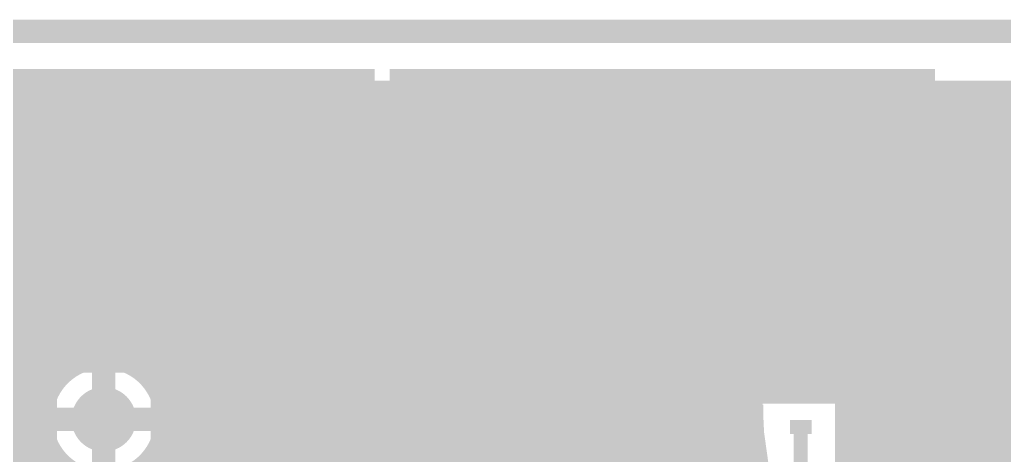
# Model space of a CAD drawing. Extents: x -7 to 100, y -42 to 30.
# Drawn here: x 84.05 to 94.75, y 25.39 to 30.13 of the extents above; entities that cross this region are included whole.
import ezdxf

# ---------------------------------------------------------------- set-up
doc = ezdxf.new("R2010")
doc.units = 0
doc.header["$MEASUREMENT"] = 0
doc.layers.get('0').update_dxf_attribs({"linetype": 'CONTINUOUS'})
for name, color, linetype in [('22-315-0_BOT', 7, 'CONTINUOUS'), ('22-315-0_DRD', 7, 'CONTINUOUS'), ('22-315-0_GND', 6, 'CONTINUOUS'), ('22-315-0_IN1', 4, 'CONTINUOUS'), ('22-315-0_SMT', 5, 'CONTINUOUS'), ('22-315-0_SPT', 14, 'CONTINUOUS'), ('22-315-0_SST', 12, 'CONTINUOUS'), ('22-315-0_TOP', 11, 'CONTINUOUS'), ('THRUHOLE_NPT', 8, 'CONTINUOUS'), ('THRUHOLE_TAP', 15, 'CONTINUOUS')]:
    doc.layers.add(name, color=color, linetype=linetype)

# ---------------------------------------------------------------- blocks, each defined once
blk = doc.blocks.new('ROUND_17')
at = {"const_width": 1.75006}
blk.add_lwpolyline([(-0.87503, 0, 1), (0.87503, 0, 1)], format="xyb", close=True, dxfattribs=at)
blk = doc.blocks.new('ROUND_56')
at = {"const_width": 0.35052}
blk.add_lwpolyline([(-0.17526, 0, 1), (0.17526, 0, 1)], format="xyb", close=True, dxfattribs=at)
blk = doc.blocks.new('ROUND_65')
at = {"const_width": 0.35052}
blk.add_lwpolyline([(-0.17526, 0, 1), (0.17526, 0, 1)], format="xyb", close=True, dxfattribs=at)
blk = doc.blocks.new('ROUND_66')
at = {"const_width": 2.00025}
blk.add_lwpolyline([(-1.000124, 0, 1), (1.000124, 0, 1)], format="xyb", close=True, dxfattribs=at)
blk = doc.blocks.new('RECTANGLE_18')
blk.add_solid([(1.14935, 1.5494), (1.14935, -1.5494), (-1.14935, 1.5494), (-1.14935, -1.5494)])
blk = doc.blocks.new('ROUND_83')
at = {"const_width": 0.10033}
blk.add_lwpolyline([(-0.050164, 0, 1), (0.050164, 0, 1)], format="xyb", close=True, dxfattribs=at)

msp = doc.modelspace()

# ---------------------------------------------------------------- linework, layer by layer
at = {"layer": '22-315-0_BOT'}
for points, const_width in [([(87.9094, 29.464), (67.07124, 29.464)], 0.254), ([(84.0994, 29.464), (84.0994, 26.9494)], 0.254), ([(84.328, 29.464), (84.328, 26.9494)], 0.254), ([(84.5566, 29.464), (84.5566, 26.9494)], 0.254), ([(84.7852, 29.464), (84.7852, 26.9494)], 0.254), ([(85.0138, 29.464), (85.0138, 26.9494)], 0.254), ([(85.2424, 29.464), (85.2424, 26.9494)], 0.254), ([(85.471, 29.464), (85.471, 26.8605)], 0.254), ([(85.6996, 29.464), (85.6996, 26.63444)], 0.254), ([(85.9282, 29.464), (85.9282, 26.40584)], 0.254), ([(86.1568, 29.464), (86.1568, 26.17724)], 0.254), ([(86.3854, 29.464), (86.3854, 25.94864)], 0.254), ([(86.614, 29.464), (86.614, 25.72004)], 0.254), ([(86.8426, 29.464), (86.8426, 25.6794)], 0.254), ([(87.0712, 29.464), (87.0712, 25.6794)], 0.254), ([(87.2998, 29.464), (87.2998, 25.6794)], 0.254), ([(87.5284, 29.464), (87.5284, 25.6794)], 0.254), ([(87.757, 29.464), (87.757, 25.6794)], 0.254), ([(87.9094, 29.464), (87.9094, 27.72918)], 0.254), ([(91.12758, 29.464), (91.12758, 27.72918)], 0.254), ([(94.00032, 29.464), (91.12758, 29.464)], 0.254), ([(91.186, 29.464), (91.186, 23.56104)], 0.254), ([(91.4146, 29.464), (91.4146, 23.33244)], 0.254), ([(91.6432, 29.464), (91.6432, 23.10384)], 0.254), ([(91.8718, 29.464), (91.8718, 22.87524)], 0.254), ([(92.1004, 29.464), (92.1004, 26.89098)], 0.254), ([(92.329, 29.464), (92.329, 27.58948)], 0.254), ([(92.5576, 29.464), (92.5576, 28.03652)], 0.254), ([(92.7862, 29.464), (92.7862, 28.38196)], 0.254), ([(93.0148, 29.464), (93.0148, 28.66136)], 0.254), ([(93.2434, 29.464), (93.2434, 28.89758)], 0.254), ([(93.472, 29.464), (93.472, 29.09824)], 0.254), ([(93.7006, 29.464), (93.7006, 29.2735)], 0.254), ([(93.9292, 29.464), (93.9292, 29.42082)], 0.254), ([(87.9094, 29.4132), (67.16522, 29.4132)], 0.254), ([(93.91396, 29.4132), (91.12758, 29.4132)], 0.254), ([(87.9094, 29.1846), (67.40144, 29.1846)], 0.254), ([(93.57868, 29.1846), (91.12758, 29.1846)], 0.254), ([(88.89238, 28.956), (88.9508, 29.12618), (89.3064, 29.12618), (89.36482, 28.956), (89.36482, 28.78582), (89.3064, 28.61818), (88.9508, 28.61818), (88.89238, 28.448), (88.89238, 28.27782), (88.9508, 28.11018), (89.3064, 28.11018), (89.36482, 28.27782)], 0.1524), ([(90.33002, 28.11018), (90.74658, 28.11018), (90.74658, 29.12618)], 0.1524), ([(87.9094, 28.956), (80.20304, 28.956)], 0.254), ([(93.30436, 28.956), (91.12758, 28.956)], 0.254), ([(69.85, 26.67), (71.882, 28.702), (79.883, 28.702), (82.042, 26.543), (85.217, 26.543), (86.487, 25.273), (88.9, 25.273), (93.472, 20.701), (93.472, 8.128), (91.059, 5.715), (89.408, 5.715), (88.519, 6.604), (88.519, 6.858)], 0.2032), ([(87.9094, 28.7274), (80.43164, 28.7274)], 0.254), ([(93.07322, 28.7274), (91.12758, 28.7274)], 0.254), ([(87.9094, 28.4988), (80.66024, 28.4988)], 0.254), ([(92.8751, 28.4988), (91.12758, 28.4988)], 0.254), ([(87.9094, 28.2702), (80.88884, 28.2702)], 0.254), ([(92.70492, 28.2702), (91.12758, 28.2702)], 0.254), ([(88.40978, 28.11018), (88.2904, 28.11018), (88.2904, 28.27782), (88.40978, 28.27782), (88.40978, 28.11018)], 0.1524), ([(89.84742, 28.11018), (89.73058, 28.11018), (89.73058, 28.27782), (89.84742, 28.27782), (89.84742, 28.11018)], 0.1524), ([(87.9094, 28.0416), (81.11744, 28.0416)], 0.254), ([(92.56014, 28.0416), (91.12758, 28.0416)], 0.254), ([(84.963, 25.781), (82.042, 25.781), (79.883, 27.94), (73.66, 27.94)], 0.2032), ([(87.9094, 27.813), (81.34604, 27.813)], 0.254), ([(91.12758, 27.72918), (87.9094, 27.72918)], 0.254), ([(87.9856, 27.72918), (87.9856, 25.6794)], 0.254), ([(88.2142, 27.72918), (88.2142, 25.6794)], 0.254), ([(88.4428, 27.72918), (88.4428, 25.6794)], 0.254), ([(88.6714, 27.72918), (88.6714, 25.6794)], 0.254), ([(88.9, 27.72918), (88.9, 25.6794)], 0.254), ([(89.1286, 27.72918), (89.1286, 25.60828)], 0.254), ([(89.3572, 27.72918), (89.3572, 25.38984)], 0.254), ([(89.5858, 27.72918), (89.5858, 25.16124)], 0.254), ([(89.8144, 27.72918), (89.8144, 24.93264)], 0.254), ([(90.043, 27.72918), (90.043, 24.70404)], 0.254), ([(90.2716, 27.72918), (90.2716, 24.47544)], 0.254), ([(90.5002, 27.72918), (90.5002, 24.24684)], 0.254), ([(90.7288, 27.72918), (90.7288, 24.01824)], 0.254), ([(90.9574, 27.72918), (90.9574, 23.78964)], 0.254), ([(92.43314, 27.813), (91.12758, 27.813)], 0.254), ([(92.32646, 27.5844), (81.57464, 27.5844)], 0.254), ([(92.23502, 27.3558), (81.80324, 27.3558)], 0.254), ([(92.16136, 27.1272), (82.03184, 27.1272)], 0.254), ([(85.217, 26.9494), (82.20964, 26.9494)], 0.254), ([(92.1004, 26.8986), (85.41258, 26.8986)], 0.254), ([(85.5091, 26.82494), (86.65464, 25.6794)], 0.254), ([(92.05468, 26.67), (85.66404, 26.67)], 0.254), ([(92.0242, 26.4414), (85.89264, 26.4414)], 0.254), ([(92.00388, 26.2128), (86.12124, 26.2128)], 0.254), ([(91.9988, 25.9842), (86.34984, 25.9842)], 0.254), ([(92.00642, 25.7556), (86.57844, 25.7556)], 0.254), ([(88.9, 25.6794), (86.65464, 25.6794)], 0.254), ([(89.1921, 25.55494), (93.75902, 20.98802)], 0.254), ([(92.02674, 25.527), (89.22004, 25.527)], 0.254), ([(92.0623, 25.2984), (89.44864, 25.2984)], 0.254)]:
    msp.add_lwpolyline(points, dxfattribs=dict(at, const_width=const_width))
at = {"layer": '22-315-0_BOT', "const_width": 0.254}
for points in [[(94.00032, 29.464, 0.2680237), (91.9988, 25.99944)], [(85.50402, 26.83002, 0.1989124), (85.217, 26.94891)], [(91.9988, 25.99944, 0.4142136), (95.9993, 21.99894)], [(89.18702, 25.56002, 0.1989124), (88.9, 25.67891)]]:
    msp.add_lwpolyline(points, format="xyb", dxfattribs=at)
at = {"layer": '22-315-0_DRD', "const_width": 0.254}
for points in [[(0, 0), (-7.00024, 0), (-7.00024, 29.99994), (99.9998, 29.99994), (99.9998, 0), (0, 0)], [(84.328, 26.416), (84.328, 25.146)], [(85.598, 26.416), (84.328, 26.416)], [(84.963, 26.416), (84.963, 25.146)], [(85.598, 25.146), (85.598, 26.416)], [(85.598, 25.781), (84.328, 25.781)]]:
    msp.add_lwpolyline(points, dxfattribs=at)
at = {"layer": '22-315-0_GND'}
for points, const_width in [([(0, 0), (-7.00024, 0), (-7.00024, 29.99994), (99.9998, 29.99994), (99.9998, 0), (0, 0)], 0.254), ([(92.0496, 27.09418), (92.0496, 26.07818), (91.93022, 26.24582), (91.694, 26.924), (91.57462, 27.09418), (91.57462, 26.07818)], 0.1524), ([(90.97518, 26.58618), (91.2114, 26.58618), (91.2114, 26.24582), (91.15298, 26.07818), (90.79738, 26.07818), (90.73642, 26.24582), (90.73642, 26.924), (90.79738, 27.09418), (91.15298, 27.09418), (91.2114, 26.924)], 0.1524), ([(92.41282, 26.07818), (92.76842, 26.07818), (92.8878, 26.416), (92.8878, 26.75382), (92.76842, 27.09418), (92.41282, 27.09418)], 0.1524), ([(92.47378, 26.07818), (92.47378, 27.09418)], 0.1524)]:
    msp.add_lwpolyline(points, dxfattribs=dict(at, const_width=const_width))
at = {"layer": '22-315-0_IN1'}
for points, const_width in [([(99.441, 29.337), (29.1338, 29.337)], 0.254), ([(83.947, 29.337), (83.947, 21.5773)], 0.254), ([(84.1756, 29.337), (84.1756, 21.87956)], 0.254), ([(84.4042, 29.337), (84.4042, 26.16708)], 0.254), ([(84.6328, 29.337), (84.6328, 26.37536)], 0.254), ([(84.8614, 29.337), (84.8614, 26.45156)], 0.254), ([(85.09, 29.337), (85.09, 26.44902)], 0.254), ([(85.3186, 29.337), (85.3186, 26.36012)], 0.254), ([(85.5472, 29.337), (85.5472, 26.12898)], 0.254), ([(85.7758, 29.337), (85.7758, 18.05432)], 0.254), ([(86.0044, 29.337), (86.0044, 17.94256)], 0.254), ([(86.233, 29.337), (86.233, 17.6403)], 0.254), ([(86.4616, 29.337), (86.4616, 17.82064)], 0.254), ([(86.6902, 29.337), (86.6902, 18.00606)], 0.254), ([(86.9188, 29.337), (86.9188, 18.07464)], 0.254), ([(87.1474, 29.337), (87.1474, 18.06194)], 0.254), ([(87.376, 29.337), (87.376, 17.96288)], 0.254), ([(87.6046, 29.337), (87.6046, 17.69872)], 0.254), ([(87.8332, 29.337), (87.8332, 17.78508)], 0.254), ([(88.0618, 29.337), (88.0618, 17.99336)], 0.254), ([(88.2904, 29.337), (88.2904, 18.06956)], 0.254), ([(88.519, 29.337), (88.519, 18.06702)], 0.254), ([(88.7476, 29.337), (88.7476, 17.97812)], 0.254), ([(88.9762, 29.337), (88.9762, 17.74698)], 0.254), ([(89.2048, 29.337), (89.2048, 0.508)], 0.254), ([(89.4334, 29.337), (89.4334, 17.87652)], 0.254), ([(89.662, 29.337), (89.662, 18.02892)], 0.254), ([(89.8906, 29.337), (89.8906, 18.07718)], 0.254), ([(90.1192, 29.337), (90.1192, 18.0467)], 0.254), ([(90.3478, 29.337), (90.3478, 17.92478)], 0.254), ([(90.5764, 29.337), (90.5764, 26.07818)], 0.254), ([(90.805, 29.337), (90.805, 26.07818)], 0.254), ([(91.0336, 29.337), (91.0336, 26.07818)], 0.254), ([(91.2622, 29.337), (91.2622, 26.07818)], 0.254), ([(91.4908, 29.337), (91.4908, 26.07818)], 0.254), ([(91.7194, 29.337), (91.7194, 26.07818)], 0.254), ([(91.948, 29.337), (91.948, 26.07818)], 0.254), ([(92.1766, 29.337), (92.1766, 26.07818)], 0.254), ([(92.4052, 29.337), (92.4052, 26.07818)], 0.254), ([(92.6338, 29.337), (92.6338, 26.07818)], 0.254), ([(92.8624, 29.337), (92.8624, 26.07818)], 0.254), ([(93.091, 29.337), (93.091, 0.508)], 0.254), ([(93.3196, 29.337), (93.3196, 0.508)], 0.254), ([(93.5482, 29.337), (93.5482, 0.508)], 0.254), ([(93.7768, 29.337), (93.7768, 0.508)], 0.254), ([(94.0054, 29.337), (94.0054, 26.58872)], 0.254), ([(94.234, 29.337), (94.234, 27.09926)], 0.254), ([(94.4626, 29.337), (94.4626, 27.39898)], 0.254), ([(94.6912, 29.337), (94.6912, 27.61488)], 0.254), ([(99.441, 29.3116), (29.1338, 29.3116)], 0.254), ([(99.441, 29.083), (29.1338, 29.083)], 0.254), ([(99.441, 28.8544), (29.1338, 28.8544)], 0.254), ([(99.441, 28.6258), (29.1338, 28.6258)], 0.254), ([(99.441, 28.3972), (74.16292, 28.3972)], 0.254), ([(99.441, 28.1686), (74.30008, 28.1686)], 0.254), ([(95.25, 27.94), (74.34072, 27.94)], 0.254), ([(94.8182, 27.7114), (77.84846, 27.7114)], 0.254), ([(94.54134, 27.4828), (78.27518, 27.4828)], 0.254), ([(94.34068, 27.2542), (78.4733, 27.2542)], 0.254), ([(94.19082, 27.0256), (78.58252, 27.0256)], 0.254), ([(94.07906, 26.797), (78.63586, 26.797)], 0.254), ([(93.99778, 26.5684), (78.6384, 26.5684)], 0.254), ([(84.57438, 26.3398), (78.59268, 26.3398)], 0.254), ([(93.94698, 26.3398), (85.34908, 26.3398)], 0.254), ([(84.36864, 26.1112), (78.48854, 26.1112)], 0.254), ([(93.92158, 26.1112), (85.55736, 26.1112)], 0.254), ([(93.0402, 26.07818), (90.48242, 26.07818), (90.48242, 24.30018)], 0.254), ([(93.0402, 26.07818), (93.0402, 24.30018)], 0.254), ([(84.2899, 25.8826), (78.30312, 25.8826)], 0.254), ([(90.48242, 25.8826), (85.63356, 25.8826)], 0.254), ([(90.9828, 24.68118), (90.9828, 25.69718), (91.10218, 25.527)], 0.1524), ([(91.58478, 25.69718), (91.58478, 24.68118), (91.70162, 24.84882), (91.94038, 25.527), (92.05722, 25.69718), (92.05722, 24.68118)], 0.1524), ([(93.92158, 25.8826), (93.0402, 25.8826)], 0.254), ([(84.29498, 25.654), (77.92974, 25.654)], 0.254), ([(90.48242, 25.654), (85.63102, 25.654)], 0.254), ([(92.42298, 25.69718), (92.6592, 25.69718)], 0.1524), ([(92.53982, 24.68118), (92.53982, 25.69718)], 0.1524), ([(93.94952, 25.654), (93.0402, 25.654)], 0.254), ([(84.38388, 25.4254), (74.71918, 25.4254)], 0.254), ([(84.4042, 25.39238), (84.4042, 24.51608)], 0.254), ([(90.48242, 25.4254), (85.54212, 25.4254)], 0.254), ([(85.5472, 25.43302), (85.5472, 24.47798)], 0.254), ([(94.00032, 25.4254), (93.0402, 25.4254)], 0.254), ([(94.0054, 25.40762), (94.0054, 21.12772)], 0.254)]:
    msp.add_lwpolyline(points, dxfattribs=dict(at, const_width=const_width))
at = {"layer": '22-315-0_IN1', "const_width": 0.254}
for points in [[(95.9993, 28.0797, 0.4142136), (93.91904, 25.99944)], [(84.963, 26.46172, 0.4142136), (84.28228, 25.781)], [(85.64372, 25.781, 0.4142136), (84.963, 26.46172)], [(93.91904, 25.99944, 0.4142136), (95.9993, 23.91918)], [(84.28228, 25.781, 0.4142136), (84.963, 25.10028)], [(84.963, 25.10028, 0.4142136), (85.64372, 25.781)]]:
    msp.add_lwpolyline(points, format="xyb", dxfattribs=at)
at = {"layer": '22-315-0_SST', "const_width": 0.20066}
msp.add_lwpolyline([(82.36458, 27.83332), (82.36458, 28.73248), (90.45702, 28.73248), (90.45702, 27.83332)], dxfattribs=at)
at = {"layer": '22-315-0_TOP'}
for points, const_width in [([(88.07196, 29.464), (89.57056, 27.9654)], 0.254), ([(94.00032, 29.464), (88.07196, 29.464)], 0.254), ([(88.18372, 29.464), (88.18372, 29.35224)], 0.254), ([(88.41232, 29.464), (88.41232, 29.12364)], 0.254), ([(88.64092, 29.464), (88.64092, 28.89504)], 0.254), ([(88.86952, 29.464), (88.86952, 28.66644)], 0.254), ([(89.09812, 29.464), (89.09812, 28.43784)], 0.254), ([(89.32672, 29.464), (89.32672, 28.20924)], 0.254), ([(89.55532, 29.464), (89.55532, 27.98064)], 0.254), ([(89.78392, 29.464), (89.78392, 27.9654)], 0.254), ([(90.01252, 29.464), (90.01252, 27.9654)], 0.254), ([(90.24112, 29.464), (90.24112, 27.9654)], 0.254), ([(90.46972, 29.464), (90.46972, 27.9654)], 0.254), ([(90.69832, 29.464), (90.69832, 27.9654)], 0.254), ([(90.92692, 29.464), (90.92692, 27.9654)], 0.254), ([(91.15552, 29.464), (91.15552, 27.9654)], 0.254), ([(91.38412, 29.464), (91.38412, 27.9654)], 0.254), ([(91.61272, 29.464), (91.61272, 20.447)], 0.254), ([(91.84132, 29.464), (91.84132, 20.447)], 0.254), ([(92.06992, 29.464), (92.06992, 26.7462)], 0.254), ([(92.29852, 29.464), (92.29852, 27.51582)], 0.254), ([(92.52712, 29.464), (92.52712, 27.98572)], 0.254), ([(92.75572, 29.464), (92.75572, 28.33878)], 0.254), ([(92.98432, 29.464), (92.98432, 28.62834)], 0.254), ([(93.21292, 29.464), (93.21292, 28.86964)], 0.254), ([(93.44152, 29.464), (93.44152, 29.07538)], 0.254), ([(93.67012, 29.464), (93.67012, 29.25064)], 0.254), ([(93.89872, 29.464), (93.89872, 29.40304)], 0.254), ([(21.7678, 26.67), (21.7678, 28.3718), (22.479, 29.083), (87.376, 29.083), (89.42578, 27.03322), (89.42578, 26.67), (90.06078, 26.035)], 0.762), ([(93.91396, 29.4132), (88.12276, 29.4132)], 0.254), ([(93.57868, 29.1846), (88.35136, 29.1846)], 0.254), ([(93.30436, 28.956), (88.57996, 28.956)], 0.254), ([(93.07322, 28.7274), (88.80856, 28.7274)], 0.254), ([(92.8751, 28.4988), (89.03716, 28.4988)], 0.254), ([(87.06104, 28.321), (81.97596, 28.321)], 0.254), ([(87.11184, 28.2702), (82.02676, 28.2702)], 0.254), ([(84.06892, 28.321), (84.06892, 27.9654)], 0.254), ([(84.29752, 28.321), (84.29752, 26.08326)], 0.254), ([(84.52612, 28.321), (84.52612, 26.3652)], 0.254), ([(84.75472, 28.321), (84.75472, 26.48204)], 0.254), ([(84.98332, 28.321), (84.98332, 26.50998)], 0.254), ([(85.21192, 28.321), (85.21192, 26.4668)], 0.254), ([(85.44052, 28.321), (85.44052, 26.33472)], 0.254), ([(85.66912, 28.321), (85.66912, 25.96896)], 0.254), ([(85.89772, 28.321), (85.89772, 22.098)], 0.254), ([(86.12632, 28.321), (86.12632, 22.098)], 0.254), ([(86.35492, 28.321), (86.35492, 22.098)], 0.254), ([(86.58352, 28.321), (86.58352, 22.098)], 0.254), ([(86.81212, 28.321), (86.81212, 22.098)], 0.254), ([(87.04072, 28.321), (87.04072, 22.098)], 0.254), ([(87.06104, 28.321), (88.52916, 26.85288)], 0.254), ([(92.70492, 28.2702), (89.26576, 28.2702)], 0.254), ([(87.34044, 28.0416), (82.25536, 28.0416)], 0.254), ([(87.26932, 28.11272), (87.26932, 22.098)], 0.254), ([(92.56014, 28.0416), (89.49436, 28.0416)], 0.254), ([(84.19084, 27.9654), (82.33156, 27.9654)], 0.254), ([(84.19084, 27.9654), (84.19084, 24.1046)], 0.254), ([(91.58986, 27.9654), (89.57056, 27.9654)], 0.254), ([(91.58986, 27.9654), (91.58986, 24.1046)], 0.254), ([(87.49792, 27.88412), (87.49792, 22.098)], 0.254), ([(87.56904, 27.813), (84.19084, 27.813)], 0.254), ([(92.43314, 27.813), (91.58986, 27.813)], 0.254), ([(87.72652, 27.65552), (87.72652, 22.098)], 0.254), ([(87.79764, 27.5844), (84.19084, 27.5844)], 0.254), ([(92.32646, 27.5844), (91.58986, 27.5844)], 0.254), ([(87.95512, 27.42692), (87.95512, 22.098)], 0.254), ([(88.02624, 27.3558), (84.19084, 27.3558)], 0.254), ([(92.23502, 27.3558), (91.58986, 27.3558)], 0.254), ([(88.18372, 27.19832), (88.18372, 22.098)], 0.254), ([(88.25484, 27.1272), (84.19084, 27.1272)], 0.254), ([(92.16136, 27.1272), (91.58986, 27.1272)], 0.254), ([(88.41232, 26.96972), (88.41232, 22.098)], 0.254), ([(88.48344, 26.8986), (84.19084, 26.8986)], 0.254), ([(88.52916, 26.85288), (88.52916, 24.1046)], 0.254), ([(92.1004, 26.8986), (91.58986, 26.8986)], 0.254), ([(88.52916, 26.67), (84.19084, 26.67)], 0.254), ([(92.05468, 26.67), (91.58986, 26.67)], 0.254), ([(84.65058, 26.4414), (84.19084, 26.4414)], 0.254), ([(88.52916, 26.4414), (85.27542, 26.4414)], 0.254), ([(92.0242, 26.4414), (91.58986, 26.4414)], 0.254), ([(84.37372, 26.2128), (84.19084, 26.2128)], 0.254), ([(88.52916, 26.2128), (85.55228, 26.2128)], 0.254), ([(88.85936, 19.685), (89.42578, 19.685), (89.42578, 25.4), (90.06078, 26.035)], 0.762), ([(92.00388, 26.2128), (91.58986, 26.2128)], 0.254), ([(84.26196, 25.9842), (84.19084, 25.9842)], 0.254), ([(88.52916, 25.9842), (85.66404, 25.9842)], 0.254), ([(91.9988, 25.9842), (91.58986, 25.9842)], 0.254), ([(84.23148, 25.7556), (84.19084, 25.7556)], 0.254), ([(84.963, 24.13), (84.963, 25.781)], 0.2032), ([(88.52916, 25.7556), (85.69198, 25.7556)], 0.254), ([(92.00642, 25.7556), (91.58986, 25.7556)], 0.254), ([(85.66912, 25.59304), (85.66912, 24.31796)], 0.254), ([(84.2772, 25.527), (84.19084, 25.527)], 0.254), ([(84.29752, 25.47874), (84.29752, 24.43226)], 0.254), ([(88.52916, 25.527), (85.6488, 25.527)], 0.254), ([(92.02674, 25.527), (91.58986, 25.527)], 0.254), ([(84.41436, 25.2984), (84.19084, 25.2984)], 0.254), ([(88.52916, 25.2984), (85.51164, 25.2984)], 0.254), ([(92.0623, 25.2984), (91.58986, 25.2984)], 0.254)]:
    msp.add_lwpolyline(points, dxfattribs=dict(at, const_width=const_width))
at = {"layer": '22-315-0_TOP', "const_width": 0.254}
for points in [[(94.00032, 29.464, 0.2680237), (91.9988, 25.99944)], [(84.963, 26.51252, 0.4142136), (84.23148, 25.781)], [(85.69452, 25.781, 0.4142136), (84.963, 26.51252)], [(91.9988, 25.99944, 0.4142136), (95.9993, 21.99894)], [(84.23148, 25.781, 0.2155871), (84.47985, 25.23174)], [(85.4456, 25.23236, 0.2155874), (85.69369, 25.781)]]:
    msp.add_lwpolyline(points, format="xyb", dxfattribs=at)

# ---------------------------------------------------------------- block references
at = {"layer": '22-315-0_BOT'}
for name, p in [('ROUND_17', (95.9993, 25.99944)), ('ROUND_56', (84.963, 25.781))]:
    msp.add_blockref(name, p, dxfattribs=at)
at = {"layer": '22-315-0_GND'}
for name, p in [('ROUND_66', (95.9993, 25.99944)), ('ROUND_65', (84.963, 25.781))]:
    msp.add_blockref(name, p, dxfattribs=at)
at = {"layer": '22-315-0_IN1'}
for name, p in [('ROUND_17', (95.9993, 25.99944)), ('ROUND_65', (84.963, 25.781))]:
    msp.add_blockref(name, p, dxfattribs=at)
at = {"layer": '22-315-0_SMT'}
msp.add_blockref('RECTANGLE_18', (90.06078, 26.035), dxfattribs=at)
at = {"layer": '22-315-0_SPT'}
msp.add_blockref('RECTANGLE_18', (90.06078, 26.035), dxfattribs=at)
at = {"layer": '22-315-0_TOP'}
for name, p in [('ROUND_17', (95.9993, 25.99944)), ('RECTANGLE_18', (90.06078, 26.035)), ('ROUND_56', (84.963, 25.781))]:
    msp.add_blockref(name, p, dxfattribs=at)
at = {"layer": 'THRUHOLE_NPT'}
msp.add_blockref('ROUND_17', (95.9993, 25.99944), dxfattribs=at)
at = {"layer": 'THRUHOLE_TAP'}
msp.add_blockref('ROUND_83', (84.963, 25.781), dxfattribs=at)

doc.saveas('drawing.dxf')
